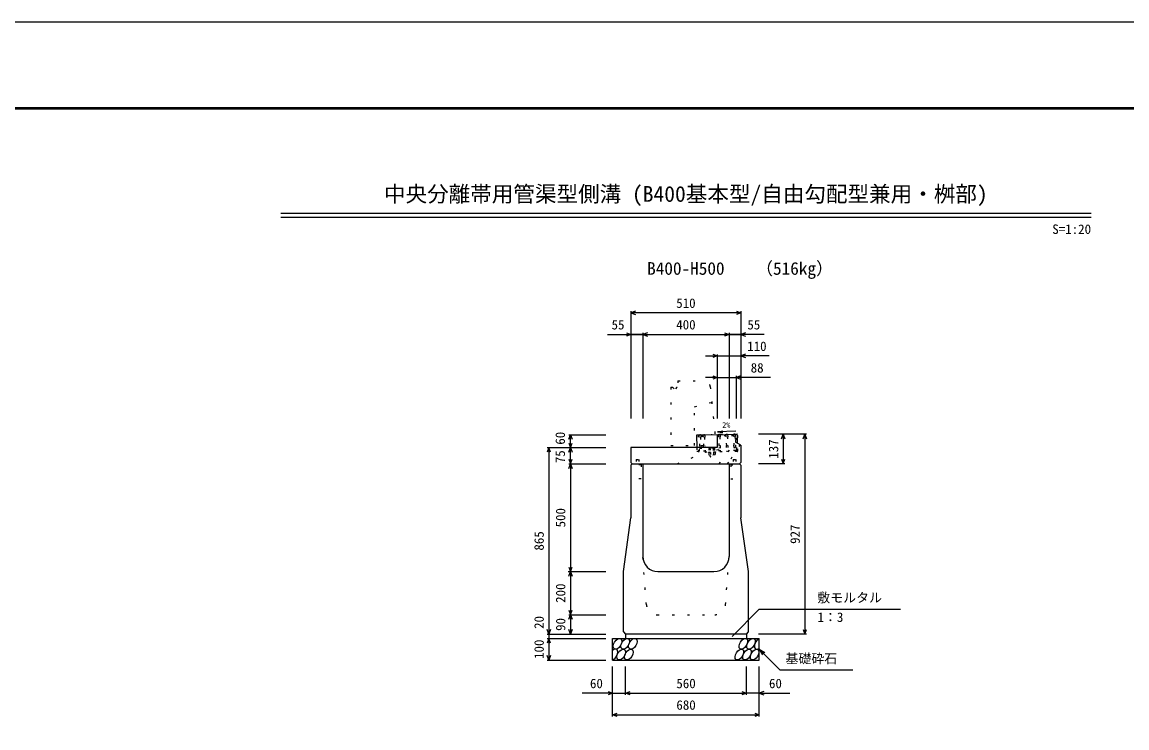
# Model space of a CAD drawing. Units: millimetres, scale not verified. Extents: x -12600 to 12600, y -5940 to 5940.
# Drawn here: x 1122 to 6244, y 2667 to 5940 of the extents above; entities that cross this region are included whole.
import ezdxf
from ezdxf.enums import TextEntityAlignment as Align

# ---------------------------------------------------------------- set-up
doc = ezdxf.new("R2010")
doc.units = ezdxf.units.MM
doc.header["$LTSCALE"] = 40
doc.linetypes.add('DOTTED', pattern=[1.75, 0.25, -1.5])
for name, color, linetype, lineweight in [('0-0_DIM', 7, 'Continuous', 25), ('0-1_Defpoints', 5, 'Continuous', 25), ('0-2_HATCH', 6, 'DOTTED', 25), ('0-5_OUTLINE', 3, 'Continuous', 25), ('0-6_OUTLINE2', 4, 'DOTTED', 25), ('0-7_TXT', 7, 'Continuous', 25), ('0-8_WAKU', 3, 'Continuous', 25)]:
    doc.layers.add(name, color=color, linetype=linetype, lineweight=lineweight)
doc.styles.add('ＭＳ ゴシック', font='')
doc.styles.get('ＭＳ ゴシック').set_extended_font_data('MS Gothic')

msp = doc.modelspace()

# ---------------------------------------------------------------- linework, layer by layer
at = {"layer": '0-0_DIM'}
for p, q in [((3945, 4598.96), (3945, 4101.46)), ((4455, 4591.46), (3945, 4591.46)), ((4455, 4598.96), (4455, 4101.46)), ((3836.62, 4491.46), (3945, 4491.46)), ((4000, 4491.46), (3945, 4491.46)), ((3945, 4491.46), (4000, 4491.46)), ((4000, 4498.96), (4000, 4101.46)), ((4000, 4491.46), (4400, 4491.46)), ((4400, 4498.96), (4400, 4101.46)), ((4400, 4491.46), (4455, 4491.46)), ((4455, 4491.46), (4400, 4491.46)), ((4563.38, 4491.46), (4455, 4491.46)), ((4290, 4391.46), (4345, 4391.46)), ((4345, 4398.96), (4345, 4101.46)), ((4345, 4391.46), (4455, 4391.46)), ((4586.52, 4391.46), (4455, 4391.46)), ((4345, 4291.46), (4290, 4291.46)), ((4345, 4291.46), (4433, 4291.46)), ((4433, 4298.96), (4433, 4101.46)), ((4591.78, 4291.46), (4433, 4291.46)), ((3656.5, 4026.46), (3829, 4026.46)), ((3664, 3966.46), (3664, 4026.46)), ((4758.5, 4028.46), (4536, 4028.46)), ((4651, 4028.46), (4651, 3891.46)), ((4751, 4028.46), (4751, 3101.46)), ((3556.5, 3966.46), (3829, 3966.46)), ((3564, 3966.46), (3564, 3101.46)), ((3656.5, 3966.46), (3829, 3966.46)), ((3664, 3891.46), (3664, 3966.46)), ((3656.5, 3891.46), (3829, 3891.46)), ((4658.5, 3891.46), (4536, 3891.46)), ((3653.25, 3391.46), (3825.75, 3391.46)), ((3656.5, 3391.46), (3829, 3391.46)), ((3656.5, 3191.46), (3829, 3191.46)), ((3664, 3191.46), (3664, 3101.46)), ((4413.77, 3090.65), (4540, 3216.89)), ((4540, 3216.89), (5194.81, 3216.89)), ((3556.5, 3101.46), (3829, 3101.46)), ((3556.5, 3081.46), (3829, 3081.46)), ((3564, 3101.46), (3564, 3081.46)), ((3564, 3081.46), (3564, 2981.46)), ((4758.5, 3101.46), (4536, 3101.46)), ((4540, 3031.46), (4635.76, 2935.71)), ((4540, 3031.46), (4565.98, 3016.46)), ((4540, 3031.46), (4555, 3005.48)), ((3556.5, 2981.46), (3829, 2981.46)), ((3860, 2720.1), (3860, 2951.46)), ((3920, 2820.1), (3920, 2951.46)), ((4480, 2820.1), (4480, 2951.46)), ((4540, 2720.1), (4540, 2951.46)), ((4635.76, 2935.71), (4973.31, 2935.71)), ((3860, 2827.6), (3718.21, 2827.6)), ((3860, 2827.6), (3920, 2827.6)), ((3920, 2827.6), (4480, 2827.6)), ((4540, 2827.6), (4480, 2827.6)), ((4540, 2827.6), (4681.79, 2827.6)), ((3860, 2727.6), (4540, 2727.6))]:
    msp.add_line(p, q, dxfattribs=at)
for points in [[(3966.14, 4599.16), (3945, 4591.46), (3966.14, 4583.77)], [(4433.86, 4599.16), (4455, 4591.46), (4433.86, 4583.77)], [(3923.86, 4499.16), (3945, 4491.46), (3923.86, 4483.77)], [(4021.14, 4499.16), (4000, 4491.46), (4021.14, 4483.77)], [(4378.86, 4499.16), (4400, 4491.46), (4378.86, 4483.77)], [(4476.14, 4499.16), (4455, 4491.46), (4476.14, 4483.77)], [(4323.86, 4399.16), (4345, 4391.46), (4323.86, 4383.77)], [(4476.14, 4399.16), (4455, 4391.46), (4476.14, 4383.77)], [(4323.86, 4299.16), (4345, 4291.46), (4323.86, 4283.77)], [(4454.14, 4299.16), (4433, 4291.46), (4454.14, 4283.77)], [(3656.3, 4005.32), (3664, 4026.46), (3671.7, 4005.32)], [(4643.3, 4007.32), (4651, 4028.46), (4658.7, 4007.32)], [(4743.3, 4007.32), (4751, 4028.46), (4758.7, 4007.32)], [(3571.7, 3945.32), (3564, 3966.46), (3556.3, 3945.32)], [(3656.3, 3987.61), (3664, 3966.46), (3671.7, 3987.61)], [(3656.3, 3945.32), (3664, 3966.46), (3671.7, 3945.32)], [(3656.3, 3912.61), (3664, 3891.46), (3671.7, 3912.61)], [(4643.3, 3912.61), (4651, 3891.46), (4658.7, 3912.61)], [(3656.3, 3870.32), (3664, 3891.46), (3671.7, 3870.32)], [(3664, 3891.46), (3664, 3391.46), (3664, 3191.46)], [(3656.3, 3412.61), (3664, 3391.46), (3671.7, 3412.61)], [(3656.3, 3370.32), (3664, 3391.46), (3671.7, 3370.32)], [(3656.3, 3212.61), (3664, 3191.46), (3671.7, 3212.61)], [(3656.3, 3170.32), (3664, 3191.46), (3671.7, 3170.32)], [(3571.7, 3122.61), (3564, 3101.46), (3556.3, 3122.61)], [(3571.7, 3060.32), (3564, 3081.46), (3556.3, 3060.32)], [(3671.7, 3122.61), (3664, 3101.46), (3656.3, 3122.61)], [(4743.3, 3122.61), (4751, 3101.46), (4758.7, 3122.61)], [(3571.7, 3002.61), (3564, 2981.46), (3556.3, 3002.61)], [(3838.86, 2835.29), (3860, 2827.6), (3838.86, 2819.9)], [(3941.14, 2819.9), (3920, 2827.6), (3941.14, 2835.29)], [(4458.86, 2835.29), (4480, 2827.6), (4458.86, 2819.9)], [(4561.14, 2835.29), (4540, 2827.6), (4561.14, 2819.9)], [(3881.14, 2719.9), (3860, 2727.6), (3881.14, 2735.29)], [(4518.86, 2735.29), (4540, 2727.6), (4518.86, 2719.9)]]:
    msp.add_lwpolyline(points, dxfattribs=at)
at = {"layer": '0-1_Defpoints'}
msp.add_lwpolyline([(-4200, -5940), (12600, -5940), (12600, 5940), (-4200, 5940)], close=True, dxfattribs=at)
at = {"layer": '0-2_HATCH'}
for p, q in [((4259.24, 3944.82), (4257.72, 4024.8)), ((4428.69, 4027.56), (4261.72, 4024.38)), ((4280.39, 4024.73), (4268.77, 4022.04)), ((4280.5, 4018.73), (4268.84, 4018.51)), ((4287.39, 4024.87), (4288.81, 3949.88)), ((4438.68, 4028.25), (4345, 4026.46)), ((4351.04, 4026.08), (4352.47, 3951.09)), ((4386.37, 4026.75), (4358.15, 4020.21)), ((4386.48, 4020.75), (4358.15, 4020.21)), ((4421.69, 4027.42), (4393.48, 4020.89)), ((4421.81, 4021.43), (4393.48, 4020.89)), ((4435.54, 3957.17), (4434.18, 4028.16)), ((4439, 4011.56), (4438.68, 4028.25)), ((4431.12, 3952.59), (4259.15, 3949.31)), ((4437.21, 3948.2), (4259.24, 3944.82)), ((4263.15, 3949.39), (4262.68, 3974.39)), ((4262.87, 3964.39), (4288.53, 3964.88)), ((4352.38, 3955.59), (4288.73, 3954.38)), ((4304.46, 3945.68), (4337.46, 3946.31)), ((4307.37, 3931.73), (4307.14, 3944.23)), ((4310, 3964.14), (4307.54, 3962.22)), ((4307.7, 3954.72), (4307.54, 3962.22)), ((4333.94, 3955.26), (4307.7, 3954.72)), ((4307.94, 3962.57), (4310, 3964.14)), ((4331.25, 3964.58), (4310, 3964.14)), ((4313.94, 3954.85), (4313.79, 3962.35)), ((4314.06, 3944.36), (4314.3, 3931.86)), ((4327.69, 3955.13), (4327.54, 3962.63)), ((4327.92, 3944.62), (4328.15, 3932.13)), ((4333.37, 3963.09), (4331.25, 3964.58)), ((4333.94, 3955.26), (4333.79, 3962.76)), ((4334.84, 3944.76), (4335.08, 3932.26)), ((4337.46, 3946.31), (4337.49, 3944.81)), ((4352.18, 3966.09), (4429.84, 3967.57)), ((4389.13, 3951.79), (4389.21, 3947.29)), ((4429.65, 3977.57), (4430.12, 3952.57)), ((4440.15, 3951.26), (4439.47, 3986.63)), ((4335.08, 3932.26), (4307.37, 3931.73))]:
    msp.add_line(p, q, dxfattribs=at)
at = {"layer": '0-2_HATCH', "linetype": 'Continuous'}
msp.add_line((4439.47, 3986.63), (4439, 4011.56), dxfattribs=at)
msp.add_lwpolyline([(4345, 4026.46), (4248.72, 4024.63), (4249.82, 3966.46)], dxfattribs=at)
at = {"layer": '0-2_HATCH'}
for points in [[(4262.68, 3974.39), (4264.18, 3974.41), (4263.41, 4014.41), (4261.91, 4014.38), (4261.72, 4024.38)], [(4267.22, 4024.48), (4266.71, 4025.17), (4263.71, 4025.12), (4263.22, 4024.41)], [(4268.72, 4024.51), (4268.91, 4014.51), (4267.41, 4014.48), (4268.18, 3974.49), (4269.67, 3974.52), (4269.87, 3964.52)], [(4281.53, 3964.74), (4281.34, 3974.74), (4282.84, 3974.77), (4282.08, 4014.76), (4280.58, 4014.73), (4280.39, 4024.73)], [(4285.89, 4024.84), (4285.37, 4025.53), (4282.37, 4025.47), (4281.89, 4024.76)], [(4287.58, 4014.87), (4286.08, 4014.84), (4286.84, 3974.85), (4288.34, 3974.87)], [(4321.21, 4025.51), (4320.7, 4026.2), (4317.7, 4026.14), (4317.21, 4025.43)], [(4351.99, 3976.09), (4353.49, 3976.12), (4352.73, 4016.11), (4351.23, 4016.08)], [(4356.54, 4026.18), (4356.03, 4026.87), (4353.03, 4026.82), (4352.54, 4026.11)], [(4358.04, 4026.21), (4358.23, 4016.21), (4356.73, 4016.18), (4357.49, 3976.19), (4358.99, 3976.22), (4359.18, 3966.22)], [(4387.51, 3966.76), (4387.32, 3976.76), (4388.82, 3976.79), (4388.06, 4016.78), (4386.56, 4016.75), (4386.37, 4026.75)], [(4391.87, 4026.86), (4391.35, 4027.55), (4388.35, 4027.49), (4387.87, 4026.78)], [(4393.37, 4026.88), (4393.56, 4016.89), (4392.06, 4016.86), (4392.82, 3976.86), (4394.32, 3976.89), (4394.51, 3966.9)], [(4422.84, 3967.43), (4422.65, 3977.43), (4424.15, 3977.46), (4423.39, 4017.45), (4421.89, 4017.43), (4421.69, 4027.42)], [(4427.19, 4027.53), (4426.68, 4028.22), (4423.68, 4028.16), (4423.19, 4027.45)], [(4428.69, 4027.56), (4428.88, 4017.56), (4427.38, 4017.53), (4428.15, 3977.54), (4429.65, 3977.57)], [(4249.82, 3966.46), (4250.14, 3949.64), (4259.14, 3949.81)], [(4337.49, 3944.81), (4304.49, 3944.18), (4304.46, 3945.68)]]:
    msp.add_lwpolyline(points, dxfattribs=at)
for centre, radius, start, end in [((4310.73, 3959), 4.53, 47.57461, 134.78335), ((4321.04, 3944.21), 19.53, 70.56972, 111.78823), ((4330.73, 3959.41), 4.53, 47.57461, 134.78335), ((4431.04, 3957.09), 4.5, 271.09113, 1.09113), ((4437.15, 3951.2), 3, 271.09113, 1.09113), ((4321.23, 3931.99), 11, 181.09113, 1.09113)]:
    msp.add_arc(centre, radius, start, end, dxfattribs=at)
at = {"layer": '0-2_HATCH', "linetype": 'Continuous'}
for centre in [(3882.89, 3056.46), (3918.37, 3056.46), (3953.84, 3056.46), (4466.05, 3056.46), (4501.52, 3056.46), (3899.77, 3006.46), (3935.25, 3006.46), (4447.45, 3006.46), (4482.93, 3006.46), (4518.41, 3006.46)]:
    msp.add_ellipse(centre, major_axis=(14.54, 23.54), ratio=0.5792, dxfattribs=at)
for centre, start_param, end_param in [((4537, 3056.46), 0.6666252, 4.1103269), ((3864.3, 3006.46), 3.7419964, 7.318141)]:
    msp.add_ellipse(centre, major_axis=(14.54, 23.54), ratio=0.5792, start_param=start_param, end_param=end_param, dxfattribs=at)
at = {"layer": '0-5_OUTLINE', "linetype": 'DOTTED'}
for p, q in [((4163, 4276.46), (4160, 4246.46)), ((4163, 4276.46), (4282.85, 4276.46)), ((4130, 4246.46), (4130, 3976.46)), ((4158, 4246.46), (4148, 4236.46)), ((4158, 4246.46), (4160, 4246.46)), ((4312.7, 4249.45), (4340, 3976.46)), ((4130, 3976.46), (4340, 3976.46))]:
    msp.add_line(p, q, dxfattribs=at)
at = {"layer": '0-5_OUTLINE'}
for p, q in [((4345, 4026.46), (4433.14, 4028.14)), ((4345, 4026.46), (4345, 3966.46)), ((4430, 4001.56), (4439, 4011.56)), ((4430, 4001.56), (4430, 3991.56)), ((4433.14, 4028.14), (4439, 4022.4)), ((4439, 4022.4), (4439, 4011.56)), ((4345, 3966.46), (3945, 3966.46)), ((3945, 3966.46), (3945, 3897.46)), ((4455, 3978.56), (4430, 3991.56)), ((4455, 3978.56), (4455, 3897.46)), ((3945, 3897.46), (3951, 3891.46)), ((4449, 3891.46), (4455, 3897.46)), ((3945, 3885.46), (3945, 3641.46)), ((4000, 3891.46), (4000, 3461.46)), ((4400, 3891.46), (4400, 3461.46)), ((4449, 3891.46), (4455, 3885.46)), ((4455, 3885.46), (4455, 3641.46)), ((3910, 3391.46), (3945, 3641.46)), ((4490, 3391.46), (4455, 3641.46)), ((3910, 3111.46), (3910, 3391.46)), ((4070, 3391.46), (4330, 3391.46)), ((4490, 3111.46), (4490, 3391.46)), ((3860, 3081.46), (4540, 3081.46)), ((3860, 2981.46), (3860, 3081.46)), ((3910, 3111.46), (3920, 3101.46)), ((4480, 3101.46), (3920, 3101.46)), ((3920, 3101.46), (3920, 3081.46)), ((4480, 3101.46), (4490, 3111.46)), ((4480, 3101.46), (4480, 3081.46)), ((4540, 2981.46), (4540, 3081.46)), ((3860, 2981.46), (4540, 2981.46))]:
    msp.add_line(p, q, dxfattribs=at)
at = {"layer": '0-5_OUTLINE', "linetype": 'DOTTED'}
msp.add_lwpolyline([(4130, 4246.46), (4138, 4246.46), (4148, 4236.46)], dxfattribs=at)
at = {"layer": '0-5_OUTLINE'}
msp.add_lwpolyline([(3945, 3885.46), (3951, 3891.46), (4449, 3891.46)], dxfattribs=at)
at = {"layer": '0-5_OUTLINE', "linetype": 'DOTTED'}
msp.add_arc((4282.85, 4246.46), 30, 5.71059, 90, dxfattribs=at)
at = {"layer": '0-5_OUTLINE'}
for centre, start, end in [((4070, 3461.46), 180, 270), ((4330, 3461.46), 270, 0)]:
    msp.add_arc(centre, 70, start, end, dxfattribs=at)
at = {"layer": '0-6_OUTLINE2'}
for p, q in [((4159.88, 3891.46), (4291.23, 3945.42)), ((4353.79, 3891.62), (4430, 3991.56)), ((4392.8, 3891.46), (4440.12, 3952.76)), ((4451.33, 3980.47), (4394.19, 3891.62)), ((3969, 3911.96), (3981, 3911.96)), ((3969, 3911.96), (3969, 3886.96)), ((3981, 3911.96), (3981, 3886.96)), ((4419, 3911.96), (4431, 3911.96)), ((4419, 3911.96), (4419, 3886.96)), ((4431, 3911.96), (4431, 3886.96)), ((3992, 3886.96), (3946.5, 3886.96)), ((3992, 3886.96), (3992, 3821.46)), ((4408, 3886.96), (4408, 3821.46)), ((4408, 3886.96), (4453.5, 3886.96)), ((3992, 3821.46), (3945, 3821.46)), ((4408, 3821.46), (4455, 3821.46)), ((4016.57, 3237.77), (4000, 3461.46)), ((4383.43, 3237.77), (4400, 3461.46)), ((4066.43, 3191.46), (4333.57, 3191.46))]:
    msp.add_line(p, q, dxfattribs=at)
msp.add_lwpolyline([(4240, 3976.46), (4240, 4156.25), (4319.61, 4176.38)], dxfattribs=at)
for centre, start, end in [((4066.43, 3241.46), 184.23639, 270), ((4333.57, 3241.46), 270, 355.76361)]:
    msp.add_arc(centre, 50, start, end, dxfattribs=at)
at = {"layer": '0-7_TXT'}
for p, q in [((2321.64, 5054.39), (6078.36, 5054.39)), ((2321.64, 5035.19), (6078.36, 5035.19)), ((4346.72, 4040.4), (4370.44, 4036.72))]:
    msp.add_line(p, q, dxfattribs=at)
msp.add_lwpolyline([(4431.28, 4042.14), (4346.72, 4040.4), (4370.27, 4045.05)], dxfattribs=at)
at = {"layer": '0-8_WAKU', "lineweight": 50}
msp.add_lwpolyline([(-3800, -5540), (12200, -5540), (12200, 5540), (-3800, 5540)], close=True, dxfattribs=at)

# ---------------------------------------------------------------- texts
at = {"layer": '0-0_DIM', "style": 'ＭＳ ゴシック'}
for s, p in [('510', (4155, 4601.46)), ('55', (3855.16, 4501.46)), ('400', (4155, 4501.46)), ('55', (4484.84, 4501.46)), ('110', (4484.02, 4401.46)), ('88', (4500.19, 4301.46)), ('敷モルタル', (4808.94, 3235.62)), ('1：3', (4809.94, 3144.93)), ('基礎砕石', (4661.32, 2952.88)), ('60', (3755, 2837.6)), ('560', (4155.53, 2837.6)), ('60', (4585, 2837.6)), ('680', (4155.53, 2737.6))]:
    msp.add_text(s, height=43.99, dxfattribs=at).set_placement(p, align=Align.BOTTOM_LEFT)
for s, p in [('60', (3652.16, 3980.08)), ('137', (4641, 3914.96)), ('75', (3652.16, 3894.32)), ('500', (3654, 3596.46)), ('927', (4741, 3519.96)), ('865', (3554, 3488.96)), ('200', (3654, 3246.46)), ('20', (3554, 3125.78)), ('90', (3654, 3116.46)), ('100', (3554, 2986.46))]:
    msp.add_text(s, height=43.99, rotation=90, dxfattribs=at).set_placement(p, align=Align.BOTTOM_LEFT)
at = {"layer": '0-7_TXT', "style": 'ＭＳ ゴシック'}
for s, height, p in [('中央分離帯用管渠型側溝 (B400基本型/自由勾配型兼用・桝部)', 73.31, (2800, 5084.39)), ('S', 43.99, (5898.36, 4944.39)), ('=', 43.99, (5928.36, 4944.39)), ('1', 43.99, (5958.36, 4944.39)), (':', 43.99, (5988.36, 4944.39)), ('2', 43.99, (6018.36, 4944.39)), ('0', 43.99, (6048.36, 4944.39)), ('B400-H500', 58.65, (4020, 4750.44)), ('（516kg）', 58.65, (4523.7, 4750.44)), ('2%', 26.39, (4368.18, 4050.21))]:
    msp.add_text(s, height=height, dxfattribs=at).set_placement(p, align=Align.BOTTOM_LEFT)

doc.saveas('drawing.dxf')
